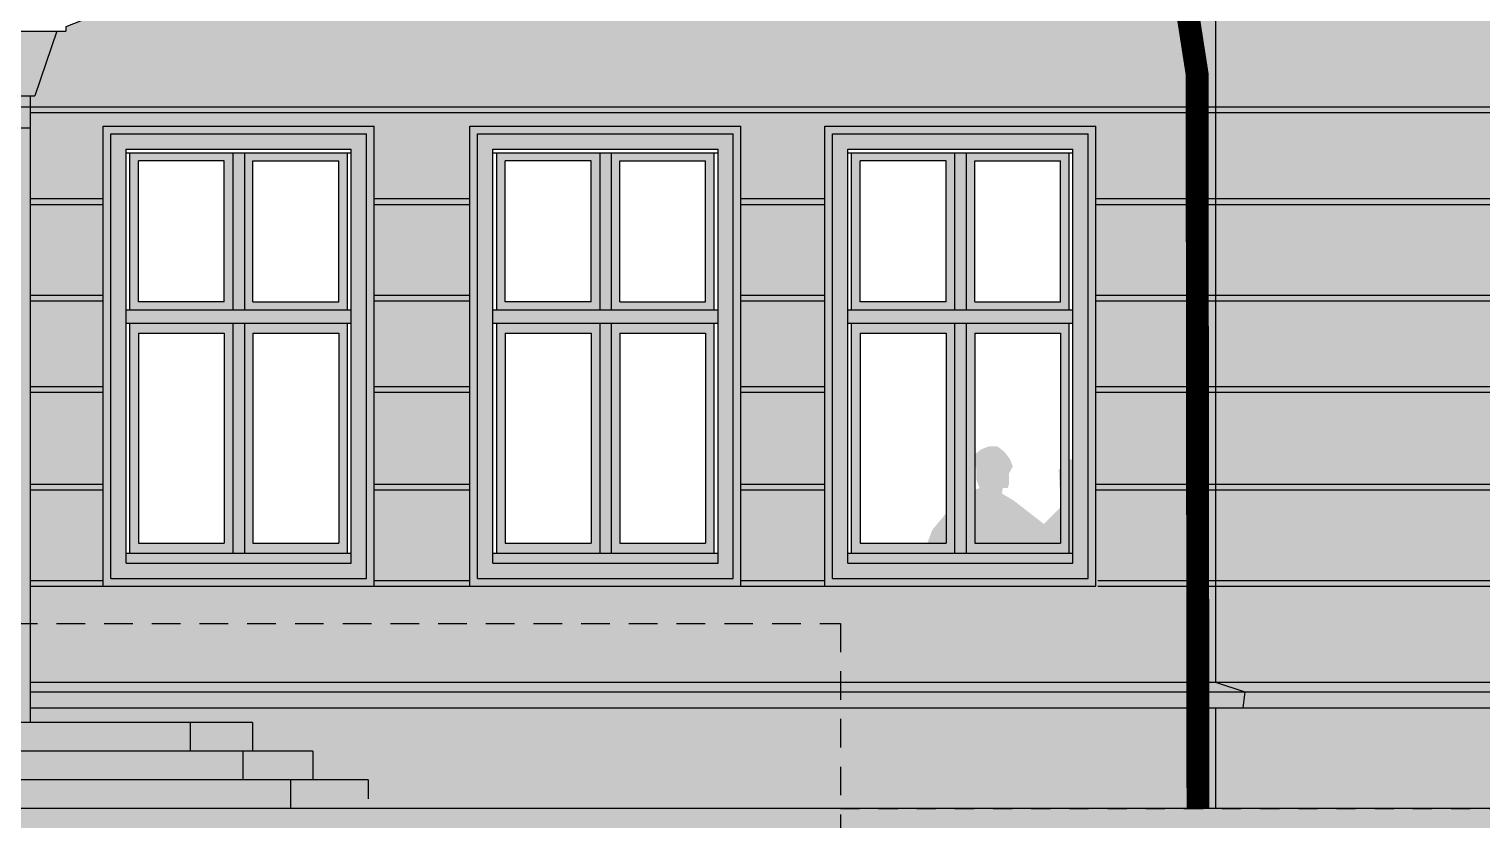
# Model space of a CAD drawing. Header units: metres. Extents: x -123.5 to -48.1, y 232.6 to 267.
# Drawn here: x -89.96 to -82.34, y 239.74 to 243.88 of the extents above; entities that cross this region are included whole.
import ezdxf

# ---------------------------------------------------------------- set-up
doc = ezdxf.new("R2010")
doc.units = ezdxf.units.M
doc.header["$LTSCALE"] = 0.01
doc.linetypes.add('AUSGEZOGEN', pattern=[0])
doc.linetypes.add('GESTRICHELT', pattern=[9, 6, -3])
for name, color, linetype in [('A_ANSICHT', 1, 'Continuous'), ('A_Fensterrahmen', 1, 'Continuous'), ('A_regenrinne', 252, 'Continuous'), ('A_Schraff_Fensterrahmen', 255, 'Continuous'), ('A_Schraff_gelände', 251, 'Continuous'), ('A_Schraff_Gewaende', 23, 'Continuous'), ('A_Schraff_Paneel', 14, 'Continuous'), ('A_Schraff_Sims', 17, 'Continuous'), ('A_Schraff_Treppe', 253, 'Continuous'), ('FASSADE', 7, 'AUSGEZOGEN'), ('FASSADE_STRUKTUR', 2, 'AUSGEZOGEN'), ('PERSONEN', 7, 'Continuous')]:
    doc.layers.add(name, color=color, linetype=linetype)

msp = doc.modelspace()

# ---------------------------------------------------------------- hatches: boundary and pattern name
at = {"layer": 'A_Schraff_Fensterrahmen'}
h = msp.add_hatch(color=256, dxfattribs=at)
h.dxf.hatch_style = 1
h.paths.add_polyline_path([(-88.8301, 243.2321), (-88.8901, 243.2321), (-88.8901, 242.4102), (-88.8301, 242.4102)])
h.paths.add_polyline_path([(-88.2701, 241.1348), (-89.4501, 241.1348), (-89.4501, 241.0821), (-88.2701, 241.0821)])
h = msp.add_hatch(color=256, dxfattribs=at)
h.dxf.hatch_style = 1
h.paths.add_polyline_path([(-88.8901, 243.2321), (-89.4301, 243.2321), (-89.4301, 242.4102), (-88.8901, 242.4102)])
h.paths.add_polyline_path([(-88.9351, 243.1912), (-88.9351, 242.4512), (-89.3851, 242.4512), (-89.3851, 243.1912)], flags=16)
h.paths.add_polyline_path([(-88.2901, 243.2321), (-88.8301, 243.2321), (-88.8301, 242.4102), (-88.2901, 242.4102)])
h.paths.add_polyline_path([(-88.3351, 243.1912), (-88.3351, 242.4512), (-88.7851, 242.4512), (-88.7851, 243.1912)], flags=16)
h.paths.add_polyline_path([(-88.2901, 242.3401), (-88.8301, 242.3401), (-88.8301, 241.1348), (-88.2901, 241.1348)])
h.paths.add_polyline_path([(-88.7851, 242.2874), (-88.3351, 242.2874), (-88.3351, 241.1874), (-88.7851, 241.1874)], flags=16)
h.paths.add_polyline_path([(-88.8901, 242.3401), (-89.4301, 242.3401), (-89.4301, 241.1348), (-88.8901, 241.1348)])
h.paths.add_polyline_path([(-88.9351, 241.1874), (-89.3851, 241.1874), (-89.3851, 242.2874), (-88.9351, 242.2874)], flags=16)
h = msp.add_hatch(color=256, dxfattribs=at)
h.dxf.hatch_style = 1
h.paths.add_polyline_path([(-86.9077, 243.2321), (-86.9677, 243.2321), (-86.9677, 242.4102), (-86.9077, 242.4102)])
h.paths.add_polyline_path([(-86.3477, 241.1348), (-87.5277, 241.1348), (-87.5277, 241.0821), (-86.3477, 241.0821)])
h = msp.add_hatch(color=256, dxfattribs=at)
h.dxf.hatch_style = 1
h.paths.add_polyline_path([(-86.9677, 243.2321), (-87.5077, 243.2321), (-87.5077, 242.4102), (-86.9677, 242.4102)])
h.paths.add_polyline_path([(-87.0127, 243.1912), (-87.0127, 242.4512), (-87.4627, 242.4512), (-87.4627, 243.1912)], flags=16)
h.paths.add_polyline_path([(-86.3677, 243.2321), (-86.9077, 243.2321), (-86.9077, 242.4102), (-86.3677, 242.4102)])
h.paths.add_polyline_path([(-86.4127, 243.1912), (-86.4127, 242.4512), (-86.8627, 242.4512), (-86.8627, 243.1912)], flags=16)
h.paths.add_polyline_path([(-86.3677, 242.3401), (-86.9077, 242.3401), (-86.9077, 241.1348), (-86.3677, 241.1348)])
h.paths.add_polyline_path([(-86.8627, 242.2874), (-86.4127, 242.2874), (-86.4127, 241.1874), (-86.8627, 241.1874)], flags=16)
h.paths.add_polyline_path([(-86.9677, 242.3401), (-87.5077, 242.3401), (-87.5077, 241.1348), (-86.9677, 241.1348)])
h.paths.add_polyline_path([(-87.0127, 241.1874), (-87.4627, 241.1874), (-87.4627, 242.2874), (-87.0127, 242.2874)], flags=16)
h = msp.add_hatch(color=256, dxfattribs=at)
h.dxf.hatch_style = 1
h.paths.add_polyline_path([(-85.0477, 243.2321), (-85.1077, 243.2321), (-85.1077, 242.4102), (-85.0477, 242.4102)])
h.paths.add_polyline_path([(-84.4877, 241.1348), (-85.6677, 241.1348), (-85.6677, 241.0821), (-84.4877, 241.0821)])
h = msp.add_hatch(color=256, dxfattribs=at)
h.dxf.hatch_style = 1
h.paths.add_polyline_path([(-85.1077, 243.2321), (-85.6477, 243.2321), (-85.6477, 242.4102), (-85.1077, 242.4102)])
h.paths.add_polyline_path([(-85.1527, 243.1912), (-85.1527, 242.4512), (-85.6027, 242.4512), (-85.6027, 243.1912)], flags=16)
h.paths.add_polyline_path([(-84.5077, 243.2321), (-85.0477, 243.2321), (-85.0477, 242.4102), (-84.5077, 242.4102)])
h.paths.add_polyline_path([(-84.5527, 243.1912), (-84.5527, 242.4512), (-85.0027, 242.4512), (-85.0027, 243.1912)], flags=16)
h.paths.add_polyline_path([(-84.5077, 242.3401), (-85.0477, 242.3401), (-85.0477, 241.1348), (-84.5077, 241.1348)])
h.paths.add_polyline_path([(-85.0027, 242.2874), (-84.5527, 242.2874), (-84.5527, 241.1874), (-85.0027, 241.1874)], flags=16)
h.paths.add_polyline_path([(-85.1077, 242.3401), (-85.6477, 242.3401), (-85.6477, 241.1348), (-85.1077, 241.1348)])
h.paths.add_polyline_path([(-85.1527, 241.1874), (-85.6027, 241.1874), (-85.6027, 242.2874), (-85.1527, 242.2874)], flags=16)
h = msp.add_hatch(color=256, dxfattribs=at)
h.dxf.hatch_style = 1
h.paths.add_polyline_path([(-88.2701, 242.4102), (-89.4501, 242.4102), (-89.4501, 242.3401), (-88.2701, 242.3401)])
h = msp.add_hatch(color=256, dxfattribs=at)
h.dxf.hatch_style = 1
h.paths.add_polyline_path([(-86.3477, 242.4102), (-87.5277, 242.4102), (-87.5277, 242.3401), (-86.3477, 242.3401)])
h = msp.add_hatch(color=256, dxfattribs=at)
h.dxf.hatch_style = 1
h.paths.add_polyline_path([(-84.4877, 242.4102), (-85.6677, 242.4102), (-85.6677, 242.3401), (-84.4877, 242.3401)])
h = msp.add_hatch(color=256, dxfattribs=at)
h.dxf.hatch_style = 1
h.paths.add_polyline_path([(-88.8301, 242.3401), (-88.8901, 242.3401), (-88.8901, 241.1348), (-88.8301, 241.1348)])
h = msp.add_hatch(color=256, dxfattribs=at)
h.dxf.hatch_style = 1
h.paths.add_polyline_path([(-86.9077, 242.3401), (-86.9677, 242.3401), (-86.9677, 241.1348), (-86.9077, 241.1348)])
h = msp.add_hatch(color=256, dxfattribs=at)
h.dxf.hatch_style = 1
h.paths.add_polyline_path([(-85.0477, 242.3401), (-85.1077, 242.3401), (-85.1077, 241.1348), (-85.0477, 241.1348)])
at = {"layer": 'A_Schraff_gelände'}
msp.add_hatch(color=256, dxfattribs=at).paths.add_polyline_path([(-111.2297, 237.1355), (-123.5397, 237.1355), (-123.5397, 232.5754), (-51.1222, 232.5754), (-51.1227, 238.7776), (-51.1228, 239.7976), (-75.3101, 239.7962), (-104.0646, 239.7962), (-104.0646, 240.7653), (-104.5646, 240.7653), (-104.5646, 237.1355)])
at = {"layer": 'A_Schraff_Gewaende'}
h = msp.add_hatch(color=21, dxfattribs=at)
h.dxf.hatch_style = 1
h.paths.add_polyline_path([(-89.8122, 243.8707), (-98.4387, 243.8707), (-98.3231, 243.5317), (-98.2861, 243.5317), (-89.9278, 243.5317)])
h.paths.add_polyline_path([(-89.9521, 243.5317), (-98.2861, 243.5317), (-98.2861, 243.4743), (-89.9521, 243.4743)])
h.paths.add_polyline_path([(-97.5651, 243.4743), (-98.2861, 243.4743), (-98.2861, 243.3643), (-97.5651, 243.3643)])
h.paths.add_polyline_path([(-97.5651, 243.3643), (-98.2861, 243.3643), (-98.2861, 240.7653), (-97.5651, 240.7653)])
h.paths.add_polyline_path([(-97.5651, 240.7653), (-98.2861, 240.7653), (-98.2861, 240.4582), (-98.2861, 240.3242), (-98.2861, 240.2462), (-97.5651, 240.2462)])
h.paths.add_polyline_path([(-93.7561, 243.4743), (-94.4761, 243.4743), (-94.4761, 243.3643), (-93.7561, 243.3643)])
h.paths.add_polyline_path([(-93.7561, 243.3643), (-94.4761, 243.3643), (-94.4761, 240.7653), (-93.7561, 240.7653)])
h.paths.add_polyline_path([(-93.7561, 240.7653), (-94.4761, 240.7653), (-94.4761, 240.2462), (-93.7561, 240.2462)])
h.paths.add_polyline_path([(-89.9521, 243.4743), (-90.6681, 243.4743), (-90.6681, 243.3643), (-89.9521, 243.3643)])
h.paths.add_polyline_path([(-89.9521, 243.3643), (-90.6681, 243.3643), (-90.6681, 240.7653), (-89.9521, 240.7653)])
h.paths.add_polyline_path([(-89.9521, 240.7653), (-90.6681, 240.7653), (-90.6681, 240.2462), (-89.9521, 240.2462)])
h.paths.add_polyline_path([(-90.6681, 243.4743), (-90.9321, 243.4743), (-90.9321, 240.7653), (-90.6681, 240.7653)])
h.paths.add_polyline_path([(-90.6681, 240.7653), (-90.9321, 240.7653), (-90.9321, 240.2462), (-90.6681, 240.2462)])
h.paths.add_polyline_path([(-93.5141, 243.4743), (-93.7561, 243.4743), (-93.7561, 240.7653), (-93.5141, 240.7653)])
h.paths.add_polyline_path([(-93.5141, 240.7653), (-93.7561, 240.7653), (-93.7561, 240.2462), (-93.5141, 240.2462)])
h.paths.add_polyline_path([(-94.4761, 243.4743), (-94.7401, 243.4743), (-94.7401, 240.7653), (-94.4761, 240.7653)])
h.paths.add_polyline_path([(-94.4761, 240.7653), (-94.7401, 240.7653), (-94.7401, 240.2462), (-94.4761, 240.2462)])
h.paths.add_polyline_path([(-97.3301, 243.4743), (-97.5651, 243.4743), (-97.5651, 240.7653), (-97.3301, 240.7653)])
h.paths.add_polyline_path([(-97.3301, 240.7653), (-97.5651, 240.7653), (-97.5651, 240.2462), (-97.3301, 240.2462)])
h = msp.add_hatch(color=256, dxfattribs=at)
h.dxf.hatch_style = 1
h.paths.add_polyline_path([(-88.1501, 243.3721), (-89.5701, 243.3721), (-89.5701, 240.9621), (-88.1501, 240.9621)])
h.paths.add_polyline_path([(-88.1901, 243.3321), (-88.1901, 241.0021), (-89.5301, 241.0021), (-89.5301, 243.3321)], flags=16)
h.paths.add_polyline_path([(-88.2701, 243.2521), (-88.2701, 241.0821), (-89.4501, 241.0821), (-89.4501, 243.2521)], flags=0)
h.paths.add_polyline_path([(-88.2901, 243.2321), (-88.2901, 242.4102), (-89.4301, 242.4102), (-89.4301, 243.2321)], flags=0)
h.paths.add_polyline_path([(-88.9351, 243.1912), (-88.9351, 242.4512), (-89.3851, 242.4512), (-89.3851, 243.1912)], flags=0)
h.paths.add_polyline_path([(-88.7851, 243.1912), (-88.3351, 243.1912), (-88.3351, 242.4512), (-88.7851, 242.4512)], flags=0)
h.paths.add_polyline_path([(-88.2901, 242.3401), (-88.2901, 241.1348), (-89.4301, 241.1348), (-89.4301, 242.3401)], flags=0)
h.paths.add_polyline_path([(-88.9351, 242.2874), (-88.9351, 241.1874), (-89.3851, 241.1874), (-89.3851, 242.2874)], flags=0)
h.paths.add_polyline_path([(-88.7851, 242.2874), (-88.3351, 242.2874), (-88.3351, 241.1874), (-88.7851, 241.1874)], flags=0)
h = msp.add_hatch(color=256, dxfattribs=at)
h.dxf.hatch_style = 1
h.paths.add_polyline_path([(-86.2277, 243.3721), (-87.6477, 243.3721), (-87.6477, 240.9621), (-86.2277, 240.9621)])
h.paths.add_polyline_path([(-86.2677, 243.3321), (-86.2677, 241.0021), (-87.6077, 241.0021), (-87.6077, 243.3321)], flags=16)
h.paths.add_polyline_path([(-86.3477, 243.2521), (-86.3477, 241.0821), (-87.5277, 241.0821), (-87.5277, 243.2521)], flags=0)
h.paths.add_polyline_path([(-86.3677, 243.2321), (-86.3677, 242.4102), (-87.5077, 242.4102), (-87.5077, 243.2321)], flags=0)
h.paths.add_polyline_path([(-87.0127, 243.1912), (-87.0127, 242.4512), (-87.4627, 242.4512), (-87.4627, 243.1912)], flags=0)
h.paths.add_polyline_path([(-86.8627, 243.1912), (-86.4127, 243.1912), (-86.4127, 242.4512), (-86.8627, 242.4512)], flags=0)
h.paths.add_polyline_path([(-86.3677, 242.3401), (-86.3677, 241.1348), (-87.5077, 241.1348), (-87.5077, 242.3401)], flags=0)
h.paths.add_polyline_path([(-87.0127, 242.2874), (-87.0127, 241.1874), (-87.4627, 241.1874), (-87.4627, 242.2874)], flags=0)
h.paths.add_polyline_path([(-86.8627, 242.2874), (-86.4127, 242.2874), (-86.4127, 241.1874), (-86.8627, 241.1874)], flags=0)
h = msp.add_hatch(color=256, dxfattribs=at)
h.dxf.hatch_style = 1
h.paths.add_polyline_path([(-84.3677, 243.3721), (-85.7877, 243.3721), (-85.7877, 240.9621), (-84.3677, 240.9621)])
h.paths.add_polyline_path([(-84.4077, 243.3321), (-84.4077, 241.0021), (-85.7477, 241.0021), (-85.7477, 243.3321)], flags=16)
h.paths.add_polyline_path([(-84.4877, 243.2521), (-84.4877, 241.0821), (-85.6677, 241.0821), (-85.6677, 243.2521)], flags=0)
h.paths.add_polyline_path([(-84.5077, 243.2321), (-84.5077, 242.4102), (-85.6477, 242.4102), (-85.6477, 243.2321)], flags=0)
h.paths.add_polyline_path([(-85.1527, 243.1912), (-85.1527, 242.4512), (-85.6027, 242.4512), (-85.6027, 243.1912)], flags=0)
h.paths.add_polyline_path([(-85.0027, 243.1912), (-84.5527, 243.1912), (-84.5527, 242.4512), (-85.0027, 242.4512)], flags=0)
h.paths.add_polyline_path([(-84.5077, 242.3401), (-84.5077, 241.1348), (-85.6477, 241.1348), (-85.6477, 242.3401)], flags=0)
h.paths.add_polyline_path([(-85.1527, 242.2874), (-85.1527, 241.1874), (-85.6027, 241.1874), (-85.6027, 242.2874)], flags=0)
h.paths.add_polyline_path([(-85.0027, 242.2874), (-84.5527, 242.2874), (-84.5527, 241.1874), (-85.0027, 241.1874)], flags=0)
h = msp.add_hatch(color=256, dxfattribs=at)
h.dxf.hatch_style = 1
h.paths.add_polyline_path([(-88.1901, 243.3321), (-89.5301, 243.3321), (-89.5301, 241.0021), (-88.1901, 241.0021)])
h.paths.add_polyline_path([(-88.2701, 243.2521), (-88.2701, 241.0821), (-89.4501, 241.0821), (-89.4501, 243.2521)], flags=16)
h.paths.add_polyline_path([(-88.2901, 243.2321), (-88.2901, 242.4102), (-89.4301, 242.4102), (-89.4301, 243.2321)], flags=0)
h.paths.add_polyline_path([(-88.9351, 243.1912), (-88.9351, 242.4512), (-89.3851, 242.4512), (-89.3851, 243.1912)], flags=0)
h.paths.add_polyline_path([(-88.7851, 243.1912), (-88.3351, 243.1912), (-88.3351, 242.4512), (-88.7851, 242.4512)], flags=0)
h.paths.add_polyline_path([(-88.2901, 242.3401), (-88.2901, 241.1348), (-89.4301, 241.1348), (-89.4301, 242.3401)], flags=0)
h.paths.add_polyline_path([(-88.9351, 242.2874), (-88.9351, 241.1874), (-89.3851, 241.1874), (-89.3851, 242.2874)], flags=0)
h.paths.add_polyline_path([(-88.7851, 242.2874), (-88.3351, 242.2874), (-88.3351, 241.1874), (-88.7851, 241.1874)], flags=0)
h = msp.add_hatch(color=256, dxfattribs=at)
h.dxf.hatch_style = 1
h.paths.add_polyline_path([(-86.2677, 243.3321), (-87.6077, 243.3321), (-87.6077, 241.0021), (-86.2677, 241.0021)])
h.paths.add_polyline_path([(-86.3477, 243.2521), (-86.3477, 241.0821), (-87.5277, 241.0821), (-87.5277, 243.2521)], flags=16)
h.paths.add_polyline_path([(-86.3677, 243.2321), (-86.3677, 242.4102), (-87.5077, 242.4102), (-87.5077, 243.2321)], flags=0)
h.paths.add_polyline_path([(-87.0127, 243.1912), (-87.0127, 242.4512), (-87.4627, 242.4512), (-87.4627, 243.1912)], flags=0)
h.paths.add_polyline_path([(-86.8627, 243.1912), (-86.4127, 243.1912), (-86.4127, 242.4512), (-86.8627, 242.4512)], flags=0)
h.paths.add_polyline_path([(-86.3677, 242.3401), (-86.3677, 241.1348), (-87.5077, 241.1348), (-87.5077, 242.3401)], flags=0)
h.paths.add_polyline_path([(-87.0127, 242.2874), (-87.0127, 241.1874), (-87.4627, 241.1874), (-87.4627, 242.2874)], flags=0)
h.paths.add_polyline_path([(-86.8627, 242.2874), (-86.4127, 242.2874), (-86.4127, 241.1874), (-86.8627, 241.1874)], flags=0)
h = msp.add_hatch(color=256, dxfattribs=at)
h.dxf.hatch_style = 1
h.paths.add_polyline_path([(-84.4077, 243.3321), (-85.7477, 243.3321), (-85.7477, 241.0021), (-84.4077, 241.0021)])
h.paths.add_polyline_path([(-84.4877, 243.2521), (-84.4877, 241.0821), (-85.6677, 241.0821), (-85.6677, 243.2521)], flags=16)
h.paths.add_polyline_path([(-84.5077, 243.2321), (-84.5077, 242.4102), (-85.6477, 242.4102), (-85.6477, 243.2321)], flags=0)
h.paths.add_polyline_path([(-85.1527, 243.1912), (-85.1527, 242.4512), (-85.6027, 242.4512), (-85.6027, 243.1912)], flags=0)
h.paths.add_polyline_path([(-85.0027, 243.1912), (-84.5527, 243.1912), (-84.5527, 242.4512), (-85.0027, 242.4512)], flags=0)
h.paths.add_polyline_path([(-84.5077, 242.3401), (-84.5077, 241.1348), (-85.6477, 241.1348), (-85.6477, 242.3401)], flags=0)
h.paths.add_polyline_path([(-85.1527, 242.2874), (-85.1527, 241.1874), (-85.6027, 241.1874), (-85.6027, 242.2874)], flags=0)
h.paths.add_polyline_path([(-85.0027, 242.2874), (-84.5527, 242.2874), (-84.5527, 241.1874), (-85.0027, 241.1874)], flags=0)
at = {"layer": 'A_Schraff_Paneel'}
h = msp.add_hatch(color=256, dxfattribs=at)
h.paths.add_polyline_path([(-89.637, 243.9441), (-89.7649, 243.8927), (-89.7649, 243.8707), (-89.8122, 243.8707), (-89.9278, 243.5317), (-89.9521, 243.5317), (-89.9521, 240.4582), (-77.0746, 240.4582), (-77.0746, 243.9441)])
h.paths.add_polyline_path([(-89.5701, 240.9621), (-89.5701, 243.3721), (-88.1501, 243.3721), (-88.1501, 240.9621)], flags=16)
h.paths.add_polyline_path([(-87.6477, 240.9621), (-86.2277, 240.9621), (-86.2277, 243.3721), (-87.6477, 243.3721)], flags=16)
h.paths.add_polyline_path([(-85.7877, 243.3721), (-84.3677, 243.3721), (-84.3677, 240.9621), (-85.7877, 240.9621)], flags=16)
h = msp.add_hatch(color=256, dxfattribs=at)
h.paths.add_polyline_path([(-85.706, 240.3242), (-89.9521, 240.3242), (-89.9521, 240.2462), (-88.788, 240.2462), (-88.788, 240.0962), (-88.4713, 240.0962), (-88.4713, 239.9462), (-88.1812, 239.9462), (-88.1812, 239.7962), (-85.706, 239.7962)])
h.paths.add_polyline_path([(-83.7397, 240.3242), (-85.706, 240.3242), (-85.706, 239.7962), (-83.7397, 239.7962)])
h.paths.add_polyline_path([(-77.0746, 240.3242), (-83.7397, 240.3242), (-83.7397, 239.7962), (-77.0746, 239.7962)])
at = {"layer": 'A_Schraff_Sims'}
h = msp.add_hatch(color=256, dxfattribs=at)
h.paths.add_polyline_path([(-77.0746, 240.4582), (-83.7397, 240.4582), (-83.5867, 240.4082), (-76.9216, 240.4082)])
h.paths.add_polyline_path([(-76.9216, 240.4082), (-83.5867, 240.4082), (-83.5977, 240.3242), (-76.9326, 240.3242)])
h.paths.add_polyline_path([(-83.5867, 240.4082), (-83.8331, 240.4082), (-83.833, 240.3242), (-83.5977, 240.3242)])
h.paths.add_polyline_path([(-83.7397, 240.4582), (-83.8332, 240.4582), (-83.8331, 240.4082), (-83.5867, 240.4082)])
h.paths.add_polyline_path([(-83.8332, 240.4582), (-85.706, 240.4582), (-85.706, 240.4082), (-83.8331, 240.4082)])
h.paths.add_polyline_path([(-83.8331, 240.4082), (-85.706, 240.4082), (-85.706, 240.3242), (-83.833, 240.3242)])
h.paths.add_polyline_path([(-85.706, 240.4582), (-89.9521, 240.4582), (-89.9521, 240.4082), (-85.706, 240.4082)])
h.paths.add_polyline_path([(-85.706, 240.4082), (-89.9521, 240.4082), (-89.9521, 240.3242), (-85.706, 240.3242)])
at = {"layer": 'A_Schraff_Treppe'}
h = msp.add_hatch(color=252, dxfattribs=at)
h.dxf.hatch_style = 1
h.paths.add_polyline_path([(-99.4629, 240.2462), (-99.4629, 240.0962), (-99.1323, 240.0962), (-99.1323, 240.2462)])
h.paths.add_polyline_path([(-99.4081, 239.9462), (-99.4081, 240.0962), (-99.7796, 240.0962), (-99.7796, 239.9462)])
h.paths.add_polyline_path([(-99.658, 239.7962), (-99.658, 239.9462), (-100.0777, 239.9462), (-100.0777, 239.7962)])
h.paths.add_polyline_path([(-89.1141, 240.2462), (-89.1141, 240.0962), (-88.788, 240.0962), (-88.788, 240.2462)])
h.paths.add_polyline_path([(-88.8381, 240.0962), (-88.8381, 239.9462), (-88.4713, 239.9462), (-88.4713, 240.0962)])
h.paths.add_polyline_path([(-88.5881, 239.9462), (-88.5881, 239.7962), (-88.1812, 239.7962), (-88.1812, 239.9462)])
h = msp.add_hatch(color=252, dxfattribs=at)
h.paths.add_polyline_path([(-99.1323, 240.2462), (-99.4629, 240.2462), (-99.4629, 240.0962), (-99.1323, 240.0962)])
h.paths.add_polyline_path([(-99.4081, 240.0962), (-99.7796, 240.0962), (-99.7796, 239.9462), (-99.4081, 239.9462)])
h.paths.add_polyline_path([(-88.788, 240.2462), (-89.1141, 240.2462), (-89.1141, 240.0962), (-88.788, 240.0962)])
h.paths.add_polyline_path([(-88.4713, 240.0962), (-88.8381, 240.0962), (-88.8381, 239.9462), (-88.4713, 239.9462)])
h = msp.add_hatch(color=256, dxfattribs=at)
h.dxf.hatch_style = 1
h.paths.add_polyline_path([(-99.1323, 240.2462), (-99.1323, 240.0962), (-89.1141, 240.0962), (-89.1141, 240.2462)])
h.paths.add_polyline_path([(-99.658, 239.9462), (-99.658, 239.7962), (-88.5881, 239.7962), (-88.5881, 239.9462)])
h = msp.add_hatch(color=256, dxfattribs=at)
h.dxf.hatch_style = 1
h.paths.add_polyline_path([(-88.8381, 240.0962), (-99.4081, 240.0962), (-99.4081, 239.9462), (-88.8381, 239.9462)])
at = {"layer": 'PERSONEN'}
msp.add_hatch(color=7, dxfattribs=at).paths.add_polyline_path([(-84.6359, 241.2846), (-84.7984, 241.4104), (-84.8594, 241.447), (-84.8553, 241.4754), (-84.8309, 241.4754), (-84.8228, 241.4957), (-84.8228, 241.5525), (-84.8025, 241.5891), (-84.8187, 241.6296), (-84.8472, 241.6662), (-84.8837, 241.6946), (-84.9284, 241.6946), (-84.9691, 241.6784), (-85.0097, 241.6459), (-85.0097, 241.6053), (-84.9934, 241.5809), (-84.9934, 241.52), (-84.9772, 241.4754), (-85.0016, 241.4673), (-85.0706, 241.4429), (-85.1437, 241.3536), (-85.225, 241.2562), (-85.2737, 241.1263), (-85.2819, 241.0573), (-85.2331, 241.0004), (-85.1478, 240.9842), (-85.1681, 240.7203), (-85.1316, 240.7041), (-85.1397, 240.5295), (-85.1641, 240.4808), (-85.1559, 240.1155), (-85.1437, 239.9247), (-85.1397, 239.8556), (-85.1559, 239.8191), (-85.1458, 239.7954), (-85.0864, 239.7954), (-85.0544, 239.8435), (-85.0422, 239.9125), (-85.0341, 239.8475), (-84.9853, 239.8394), (-84.9081, 239.8435), (-84.8472, 239.8232), (-84.7944, 239.815), (-84.7862, 239.8638), (-84.8228, 239.8678), (-84.8553, 239.8759), (-84.9081, 239.945), (-84.8837, 240.0343), (-84.8431, 240.1682), (-84.8228, 240.2819), (-84.7903, 240.4037), (-84.7944, 240.6067), (-84.7619, 240.7406), (-84.7456, 240.7122), (-84.6887, 240.6067), (-84.6359, 240.6026), (-84.6359, 240.6635), (-84.6684, 240.8177), (-84.7131, 240.9639), (-84.6887, 240.9801), (-84.5953, 240.9679), (-84.5425, 241.0004), (-84.5465, 241.0654), (-84.5872, 241.1669)])
h = msp.add_hatch(color=252, dxfattribs=at)
h.paths.add_polyline_path([(-84.1554, 241.1231), (-84.2037, 241.1956), (-84.2077, 241.264), (-84.2239, 241.2882), (-84.3085, 241.3164), (-84.3689, 241.3325), (-84.3931, 241.3405), (-84.4012, 241.3768), (-84.3931, 241.4331), (-84.381, 241.4855), (-84.381, 241.5378), (-84.4052, 241.5902), (-84.4495, 241.6224), (-84.5059, 241.6264), (-84.5462, 241.5902), (-84.5503, 241.5781), (-84.5624, 241.5741), (-84.5583, 241.4855), (-84.5503, 241.4251), (-84.5382, 241.3929), (-84.5503, 241.3768), (-84.6027, 241.3244), (-84.651, 241.2761), (-84.7074, 241.1956), (-84.7276, 241.119), (-84.7115, 241.0144), (-84.6792, 240.958), (-84.6147, 240.954), (-84.647, 240.8936), (-84.6591, 240.8291), (-84.6792, 240.7325), (-84.6833, 240.6278), (-84.6309, 240.6157), (-84.6309, 240.507), (-84.6309, 240.2654), (-84.6067, 240.205), (-84.6147, 240.0922), (-84.5986, 239.9151), (-84.6188, 239.8708), (-84.6349, 239.8426), (-84.6671, 239.8265), (-84.6994, 239.8184), (-84.6873, 239.7983), (-84.651, 239.7943), (-84.6107, 239.7943), (-84.5906, 239.8265), (-84.5624, 239.8547), (-84.5462, 239.8184), (-84.51, 239.8144), (-84.51, 239.8265), (-84.5059, 239.8748), (-84.5221, 239.907), (-84.5341, 239.9553), (-84.5382, 240.0922), (-84.5301, 240.1849), (-84.5503, 240.2896), (-84.5543, 240.3661), (-84.518, 240.4466), (-84.4818, 240.5191), (-84.4858, 240.4708), (-84.4616, 240.3862), (-84.4374, 240.3258), (-84.4213, 240.1969), (-84.3971, 240.1285), (-84.3931, 239.9553), (-84.4012, 239.8708), (-84.4334, 239.8386), (-84.4697, 239.8184), (-84.4697, 239.7943), (-84.4334, 239.7902), (-84.3649, 239.7943), (-84.3286, 239.8386), (-84.3246, 239.899), (-84.3125, 239.9594), (-84.3125, 240.0721), (-84.3165, 240.2372), (-84.3609, 240.3177), (-84.3689, 240.4949), (-84.3206, 240.5553), (-84.2319, 240.5674), (-84.2279, 240.5996), (-84.2319, 240.7043), (-84.2521, 240.805), (-84.2762, 240.9016), (-84.2279, 240.9258), (-84.1191, 240.9781), (-84.107, 241.0063), (-84.1151, 241.0546)])
h.paths.add_polyline_path([(-84.3085, 241.0184), (-84.2682, 241.0909), (-84.2642, 241.1029), (-84.24, 241.0989), (-84.1997, 241.0748), (-84.1957, 241.0144), (-84.2521, 241.0063)], flags=16)

# ---------------------------------------------------------------- linework, layer by layer
at = {"color": 1}
for p, q in [((-88.788, 240.2462), (-99.4629, 240.2462)), ((-89.1141, 240.2462), (-89.1141, 240.0962)), ((-88.788, 240.2462), (-88.788, 240.0962)), ((-88.4713, 240.0962), (-99.7796, 240.0962)), ((-88.8381, 240.0962), (-88.8381, 239.9462)), ((-88.4713, 240.0962), (-88.4713, 239.9462)), ((-88.1812, 239.9462), (-100.0777, 239.9462)), ((-88.5881, 239.9462), (-88.5881, 239.7962))]:
    msp.add_line(p, q, dxfattribs=at)
at = {"layer": 'A_ANSICHT', "color": 2, "linetype": 'GESTRICHELT', "ltscale": 2.5}
for p, q in [((-104.0646, 240.7653), (-85.706, 240.7653)), ((-85.706, 240.7653), (-85.706, 237.1355))]:
    msp.add_line(p, q, dxfattribs=at)
at = {"layer": 'A_ANSICHT', "linetype": 'GESTRICHELT', "ltscale": 1.5}
for p, q in [((-88.1812, 239.9462), (-88.1812, 239.7962)), ((-85.706, 239.7962), (-77.613, 239.7962))]:
    msp.add_line(p, q, dxfattribs=at)
at = {"layer": 'A_Fensterrahmen'}
for p, q in [((-89.4501, 243.2321), (-88.2701, 243.2321)), ((-89.4301, 242.4102), (-89.4301, 243.2321)), ((-88.8901, 243.2321), (-88.8901, 242.4102)), ((-88.8301, 243.2321), (-88.8301, 242.4102)), ((-88.2901, 242.4102), (-88.2901, 243.2321)), ((-87.5277, 243.2321), (-86.3477, 243.2321)), ((-87.5077, 242.4102), (-87.5077, 243.2321)), ((-86.9677, 243.2321), (-86.9677, 242.4102)), ((-86.9077, 243.2321), (-86.9077, 242.4102)), ((-86.3677, 242.4102), (-86.3677, 243.2321)), ((-85.6677, 243.2321), (-84.4877, 243.2321)), ((-85.6477, 242.4102), (-85.6477, 243.2321)), ((-85.1077, 243.2321), (-85.1077, 242.4102)), ((-85.0477, 243.2321), (-85.0477, 242.4102)), ((-84.5077, 242.4102), (-84.5077, 243.2321)), ((-88.9351, 243.1912), (-89.3851, 243.1912)), ((-89.3851, 242.4512), (-89.3851, 243.1912)), ((-88.9351, 242.4512), (-88.9351, 243.1912)), ((-88.7851, 242.4512), (-88.7851, 243.1912)), ((-88.7851, 243.1912), (-88.3351, 243.1912)), ((-88.3351, 242.4512), (-88.3351, 243.1912)), ((-87.0127, 243.1912), (-87.4627, 243.1912)), ((-87.4627, 242.4512), (-87.4627, 243.1912)), ((-87.0127, 242.4512), (-87.0127, 243.1912)), ((-86.8627, 242.4512), (-86.8627, 243.1912)), ((-86.8627, 243.1912), (-86.4127, 243.1912)), ((-86.4127, 242.4512), (-86.4127, 243.1912)), ((-85.1527, 243.1912), (-85.6027, 243.1912)), ((-85.6027, 242.4512), (-85.6027, 243.1912)), ((-85.1527, 242.4512), (-85.1527, 243.1912)), ((-85.0027, 242.4512), (-85.0027, 243.1912)), ((-85.0027, 243.1912), (-84.5527, 243.1912)), ((-84.5527, 242.4512), (-84.5527, 243.1912)), ((-88.9351, 242.4512), (-89.3851, 242.4512)), ((-88.7851, 242.4512), (-88.3351, 242.4512)), ((-87.0127, 242.4512), (-87.4627, 242.4512)), ((-86.8627, 242.4512), (-86.4127, 242.4512)), ((-85.1527, 242.4512), (-85.6027, 242.4512)), ((-85.0027, 242.4512), (-84.5527, 242.4512)), ((-89.4501, 242.4102), (-88.2701, 242.4102)), ((-87.5277, 242.4102), (-86.3477, 242.4102)), ((-85.6677, 242.4102), (-84.4877, 242.4102)), ((-89.4501, 242.3401), (-88.2701, 242.3401)), ((-89.4301, 241.1348), (-89.4301, 242.3401)), ((-89.3851, 242.2874), (-88.9351, 242.2874)), ((-89.3851, 242.2874), (-89.3851, 241.1874)), ((-88.9351, 242.2874), (-88.9351, 241.1874)), ((-88.8901, 242.3401), (-88.8901, 241.1348)), ((-88.8301, 242.3401), (-88.8301, 241.1348)), ((-88.7851, 242.2874), (-88.7851, 241.1874)), ((-88.7851, 242.2874), (-88.3351, 242.2874)), ((-88.3351, 242.2874), (-88.3351, 241.1874)), ((-88.2901, 241.1348), (-88.2901, 242.3401)), ((-87.5277, 242.3401), (-86.3477, 242.3401)), ((-87.5077, 241.1348), (-87.5077, 242.3401)), ((-87.4627, 242.2874), (-87.0127, 242.2874)), ((-87.4627, 242.2874), (-87.4627, 241.1874)), ((-87.0127, 242.2874), (-87.0127, 241.1874)), ((-86.9677, 242.3401), (-86.9677, 241.1348)), ((-86.9077, 242.3401), (-86.9077, 241.1348)), ((-86.8627, 242.2874), (-86.8627, 241.1874)), ((-86.8627, 242.2874), (-86.4127, 242.2874)), ((-86.4127, 242.2874), (-86.4127, 241.1874)), ((-86.3677, 241.1348), (-86.3677, 242.3401)), ((-85.6677, 242.3401), (-84.4877, 242.3401)), ((-85.6477, 241.1348), (-85.6477, 242.3401)), ((-85.6027, 242.2874), (-85.1527, 242.2874)), ((-85.6027, 242.2874), (-85.6027, 241.1874)), ((-85.1527, 242.2874), (-85.1527, 241.1874)), ((-85.1077, 242.3401), (-85.1077, 241.1348)), ((-85.0477, 242.3401), (-85.0477, 241.1348)), ((-85.0027, 242.2874), (-85.0027, 241.1874)), ((-85.0027, 242.2874), (-84.5527, 242.2874)), ((-84.5527, 242.2874), (-84.5527, 241.1874)), ((-84.5077, 241.1348), (-84.5077, 242.3401)), ((-89.3851, 241.1874), (-88.9351, 241.1874)), ((-88.7851, 241.1874), (-88.3351, 241.1874)), ((-87.4627, 241.1874), (-87.0127, 241.1874)), ((-86.8627, 241.1874), (-86.4127, 241.1874)), ((-85.6027, 241.1874), (-85.1527, 241.1874)), ((-85.0027, 241.1874), (-84.5527, 241.1874)), ((-89.4501, 241.1348), (-88.2701, 241.1348)), ((-87.5277, 241.1348), (-86.3477, 241.1348)), ((-85.6677, 241.1348), (-84.4877, 241.1348))]:
    msp.add_line(p, q, dxfattribs=at)
at = {"layer": 'A_regenrinne', "const_width": 0.12}
msp.add_lwpolyline([(-83.8226, 262.7383), (-83.8215, 258.6178), (-83.9553, 258.5347), (-83.9553, 258.401), (-83.8324, 258.289), (-83.8324, 244.1595), (-83.8872, 243.9694), (-83.8371, 243.6477), (-83.8324, 239.7962)], dxfattribs=at)
at = {"layer": 'FASSADE'}
for p, q in [((-83.7397, 258.5343), (-83.7397, 240.4582)), ((-98.486, 243.8707), (-89.7649, 243.8707)), ((-89.8122, 243.8707), (-89.9278, 243.5317)), ((-98.3231, 243.5317), (-89.9278, 243.5317)), ((-89.9521, 243.5317), (-89.9521, 240.2462)), ((-98.2861, 243.4743), (-89.9521, 243.4743)), ((-90.6681, 243.3643), (-89.9521, 243.3643)), ((-89.5701, 240.9621), (-89.5701, 243.3721)), ((-89.5701, 243.3721), (-88.1501, 243.3721)), ((-88.1501, 240.9621), (-88.1501, 243.3721)), ((-87.6477, 240.9621), (-87.6477, 243.3721)), ((-87.6477, 243.3721), (-86.2277, 243.3721)), ((-86.2277, 240.9621), (-86.2277, 243.3721)), ((-85.7877, 240.9621), (-85.7877, 243.3721)), ((-85.7877, 243.3721), (-84.3677, 243.3721)), ((-84.3677, 240.9621), (-84.3677, 243.3721)), ((-89.5301, 241.0021), (-89.5301, 243.3321)), ((-89.5301, 243.3321), (-88.1901, 243.3321)), ((-88.1901, 241.0021), (-88.1901, 243.3321)), ((-87.6077, 241.0021), (-87.6077, 243.3321)), ((-87.6077, 243.3321), (-86.2677, 243.3321)), ((-86.2677, 241.0021), (-86.2677, 243.3321)), ((-85.7477, 241.0021), (-85.7477, 243.3321)), ((-85.7477, 243.3321), (-84.4077, 243.3321)), ((-84.4077, 241.0021), (-84.4077, 243.3321)), ((-89.4501, 241.0821), (-89.4501, 243.2521)), ((-89.4501, 243.2521), (-88.2701, 243.2521)), ((-89.4501, 243.2521), (-88.2701, 243.2521)), ((-88.2701, 241.0821), (-88.2701, 243.2521)), ((-87.5277, 241.0821), (-87.5277, 243.2521)), ((-87.5277, 243.2521), (-86.3477, 243.2521)), ((-87.5277, 243.2521), (-86.3477, 243.2521)), ((-86.3477, 241.0821), (-86.3477, 243.2521)), ((-85.6677, 241.0821), (-85.6677, 243.2521)), ((-85.6677, 243.2521), (-84.4877, 243.2521)), ((-85.6677, 243.2521), (-84.4877, 243.2521)), ((-84.4877, 241.0821), (-84.4877, 243.2521)), ((-89.4501, 241.0821), (-88.2701, 241.0821)), ((-87.5277, 241.0821), (-86.3477, 241.0821)), ((-85.6677, 241.0821), (-84.4877, 241.0821)), ((-89.5301, 241.0021), (-88.1901, 241.0021)), ((-87.6077, 241.0021), (-86.2677, 241.0021)), ((-85.7477, 241.0021), (-84.4077, 241.0021)), ((-89.5701, 240.9621), (-88.1501, 240.9621)), ((-87.6477, 240.9621), (-86.2277, 240.9621)), ((-85.7877, 240.9621), (-84.3677, 240.9621)), ((-89.9521, 240.4582), (-77.0746, 240.4582)), ((-89.9521, 240.4082), (-76.9216, 240.4082)), ((-83.7397, 240.4582), (-83.5867, 240.4082)), ((-83.5867, 240.4082), (-83.5977, 240.3242)), ((-89.9521, 240.3242), (-76.9326, 240.3242)), ((-83.7397, 240.3242), (-83.7397, 239.7962)), ((-48.7064, 239.7962), (-104.0646, 239.7962))]:
    msp.add_line(p, q, dxfattribs=at)
msp.add_lwpolyline([(-89.637, 244.0317), (-89.637, 243.9441), (-89.7649, 243.8927), (-89.7649, 243.8707)], dxfattribs=at)
at = {"layer": 'FASSADE_STRUKTUR'}
for p, q in [((-89.9521, 243.4743), (-77.0746, 243.4743)), ((-89.9521, 243.4443), (-77.0746, 243.4443)), ((-89.9521, 242.9929), (-89.5701, 242.9929)), ((-88.1501, 242.9929), (-87.6477, 242.9929)), ((-86.2277, 242.9929), (-85.7877, 242.9929)), ((-84.3677, 242.9929), (-77.0746, 242.9929)), ((-89.9521, 242.9629), (-89.5701, 242.9629)), ((-88.1501, 242.9629), (-87.6477, 242.9629)), ((-86.2277, 242.9629), (-85.7877, 242.9629)), ((-84.3677, 242.9629), (-77.0746, 242.9629)), ((-89.9521, 242.4863), (-89.5701, 242.4863)), ((-89.9521, 242.4563), (-89.5701, 242.4563)), ((-88.1501, 242.4863), (-87.6477, 242.4863)), ((-88.1501, 242.4563), (-87.6477, 242.4563)), ((-86.2277, 242.4863), (-85.7877, 242.4863)), ((-86.2277, 242.4563), (-85.7877, 242.4563)), ((-84.3677, 242.4863), (-77.0746, 242.4863)), ((-84.3677, 242.4563), (-77.0746, 242.4563)), ((-89.9521, 242.0082), (-89.5701, 242.0082)), ((-88.1501, 242.0082), (-87.6477, 242.0082)), ((-86.2277, 242.0082), (-85.7877, 242.0082)), ((-84.3677, 242.0082), (-77.0746, 242.0082)), ((-89.9521, 241.9782), (-89.5701, 241.9782)), ((-88.1501, 241.9782), (-87.6477, 241.9782)), ((-86.2277, 241.9782), (-85.7877, 241.9782)), ((-84.3677, 241.9782), (-77.0746, 241.9782)), ((-89.9521, 241.4959), (-89.5701, 241.4959)), ((-89.9521, 241.4659), (-89.5701, 241.4659)), ((-88.1501, 241.4959), (-87.6477, 241.4959)), ((-88.1501, 241.4659), (-87.6477, 241.4659)), ((-86.2277, 241.4959), (-85.7877, 241.4959)), ((-86.2277, 241.4659), (-85.7877, 241.4659)), ((-84.3677, 241.4959), (-77.0746, 241.4959)), ((-84.3677, 241.4659), (-77.0746, 241.4659)), ((-89.9521, 240.9921), (-89.5701, 240.9921)), ((-88.1501, 240.9921), (-87.6477, 240.9921)), ((-86.2277, 240.9921), (-85.7877, 240.9921)), ((-84.3577, 240.9921), (-77.0746, 240.9921)), ((-89.9521, 240.9621), (-89.5701, 240.9621)), ((-88.1501, 240.9621), (-87.6477, 240.9621)), ((-86.2277, 240.9621), (-85.7877, 240.9621)), ((-84.3577, 240.9621), (-77.0746, 240.9621))]:
    msp.add_line(p, q, dxfattribs=at)

doc.saveas('drawing.dxf')
